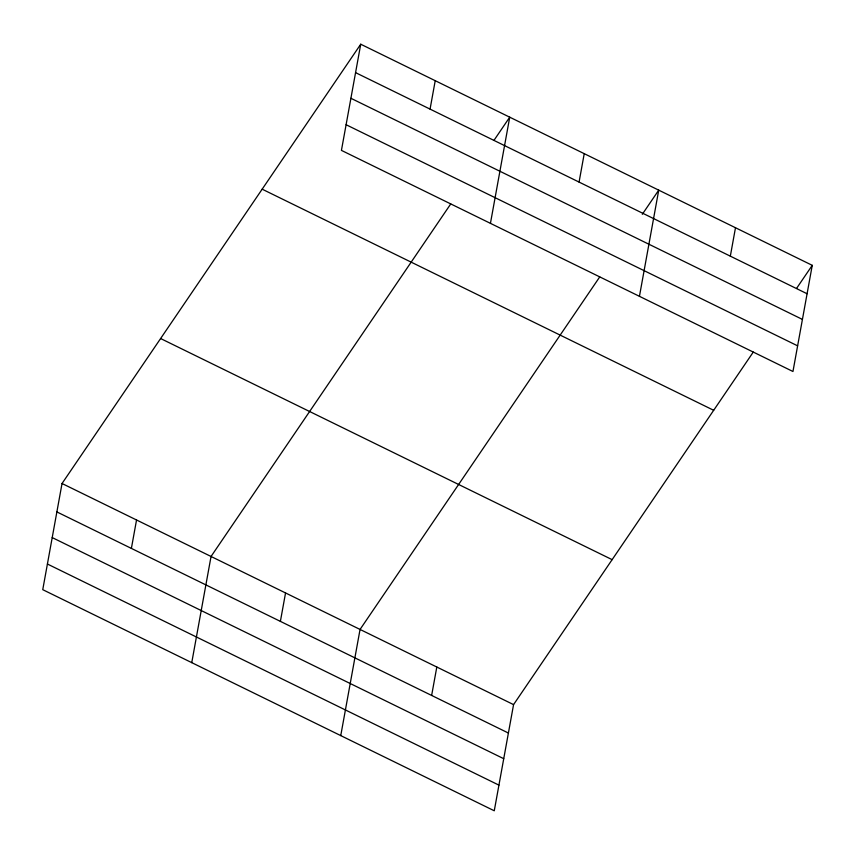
<?xml version="1.0" encoding="UTF-8"?>
<svg xmlns="http://www.w3.org/2000/svg" width="855" height="855" viewBox="0 0 855 855"><rect width="100%" height="100%" fill="white"/><g stroke="black" fill="none" stroke-linecap="round" stroke-linejoin="round"><path stroke-width="1.28" d="M360.735 44.214L341.434 150.384L792.959 371.498L812.25 265.328L360.735 44.214L62.041 483.502L42.75 589.672L494.265 810.786L513.566 704.616L753.255 352.089M131.381 548.408L136.544 519.99M191.755 662.646L211.046 556.477L450.745 203.939M280.387 621.371L285.549 592.953M430.065 109.109L435.227 80.691M340.75 735.61L360.051 629.44L599.74 276.902M490.439 223.347L509.73 117.178L494.051 140.241M431.636 695.446L436.809 667.028M579.07 182.083L584.232 153.665M639.444 296.322L658.735 190.141L642.308 214.306M730.33 256.158L735.492 227.74M796.571 288.392L812.25 265.328M355.562 72.632L807.088 293.746M350.903 98.282L802.418 319.407M346.104 124.723L797.619 345.837M262.164 189.179L713.679 410.293M160.612 338.537L612.127 559.651M62.041 483.502L513.566 704.616M56.879 511.921L508.404 733.034M52.219 537.581L503.734 758.695M47.41 564.022L498.935 785.136"/></g></svg>
